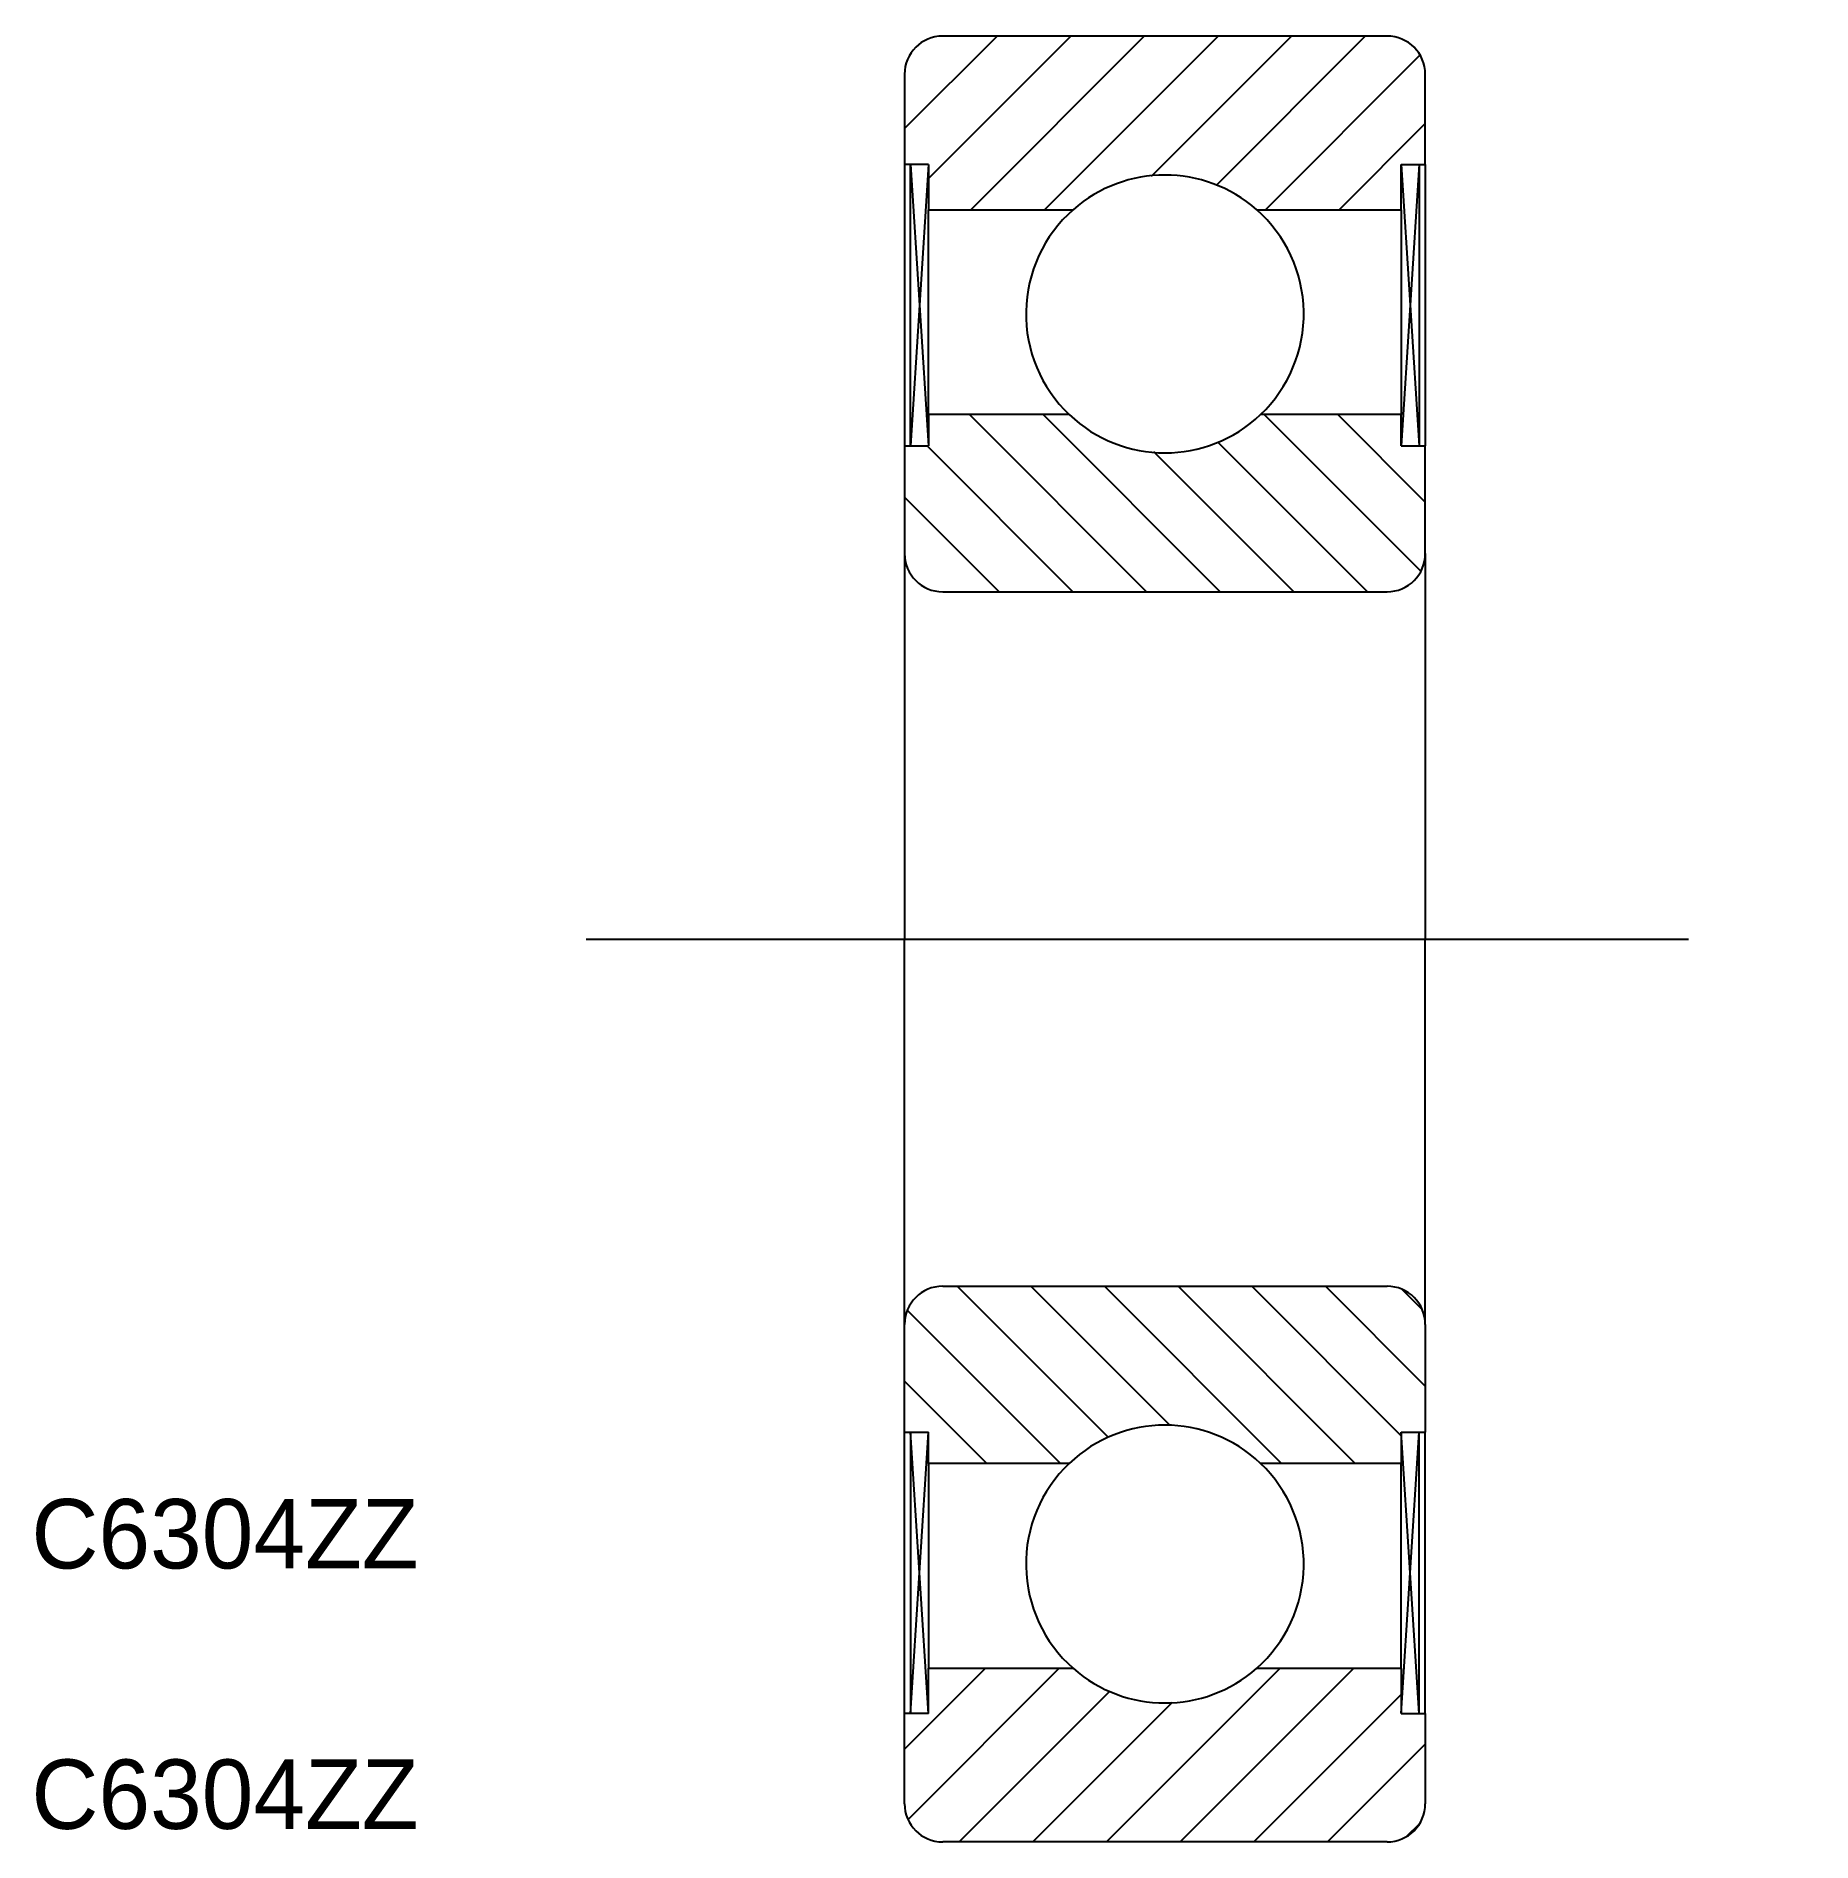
# Model space of a CAD drawing. Extents: x 26.2 to 77.4, y 22.3 to 74.3.
import ezdxf

# ---------------------------------------------------------------- set-up
doc = ezdxf.new("R2010")
doc.units = 0
doc.linetypes.add('CENTER', pattern=[50.8, 31.75, -6.35, 6.35, -6.35])
doc.layers.get('0').update_dxf_attribs({"linetype": 'CONTINUOUS'})
doc.layers.add('CENTER', color=1, linetype='CENTER')

msp = doc.modelspace()

# ---------------------------------------------------------------- linework, layer by layer
at = {"color": 7}
for p, q in [((51.223, 71.589), (53.889, 74.254)), ((51.913, 70.157), (56.01, 74.254)), ((65.123, 74.254), (52.323, 74.254)), ((53.131, 69.254), (58.131, 74.254)), ((55.253, 69.254), (60.253, 74.254)), ((58.339, 70.219), (62.374, 74.254)), ((60.205, 69.963), (64.495, 74.254)), ((61.617, 69.254), (66.069, 73.707)), ((51.223, 73.154), (51.223, 70.554)), ((66.223, 70.554), (66.223, 73.154)), ((63.738, 69.254), (66.223, 71.739)), ((51.223, 70.554), (51.223, 62.454)), ((51.913, 70.554), (51.223, 70.554)), ((51.396, 62.454), (51.396, 70.554)), ((51.396, 70.554), (51.913, 62.454)), ((51.913, 70.554), (51.396, 62.454)), ((51.913, 70.554), (51.913, 69.254)), ((65.533, 70.554), (66.051, 62.454)), ((66.051, 70.554), (65.533, 62.454)), ((65.533, 69.254), (65.533, 70.554)), ((65.533, 70.554), (66.223, 70.554)), ((66.051, 70.554), (66.051, 62.454)), ((66.223, 70.554), (66.223, 62.454)), ((51.913, 69.254), (56.078, 69.254)), ((51.913, 63.354), (51.913, 69.254)), ((61.369, 69.254), (65.533, 69.254)), ((65.533, 69.254), (65.533, 63.354)), ((55.968, 63.354), (51.913, 63.354)), ((51.913, 63.354), (51.913, 62.454)), ((58.194, 58.254), (53.094, 63.354)), ((60.315, 58.254), (55.215, 63.354)), ((65.533, 63.354), (61.478, 63.354)), ((66.091, 58.842), (61.579, 63.354)), ((66.223, 60.831), (63.7, 63.354)), ((65.533, 62.454), (65.533, 63.354)), ((51.223, 62.454), (51.913, 62.454)), ((51.223, 62.454), (51.223, 59.354)), ((56.073, 58.254), (51.873, 62.454)), ((64.558, 58.254), (60.25, 62.562)), ((65.533, 62.454), (66.223, 62.454)), ((66.223, 59.354), (66.223, 62.454)), ((62.437, 58.254), (58.406, 62.284)), ((53.951, 58.254), (51.223, 60.982)), ((51.223, 59.354), (51.223, 48.254)), ((66.223, 59.354), (66.223, 48.254)), ((52.323, 58.254), (65.123, 58.254)), ((51.223, 37.154), (51.223, 48.254)), ((66.223, 37.154), (66.223, 48.254)), ((52.323, 38.254), (65.123, 38.254)), ((57.097, 33.895), (52.738, 38.254)), ((58.874, 34.24), (54.859, 38.254)), ((62.081, 33.154), (56.981, 38.254)), ((64.202, 33.154), (59.102, 38.254)), ((65.533, 33.944), (61.223, 38.254)), ((66.223, 35.375), (63.345, 38.254)), ((66.133, 37.587), (65.556, 38.164)), ((55.717, 33.154), (51.304, 37.566)), ((51.223, 34.054), (51.223, 37.154)), ((66.223, 37.154), (66.223, 34.054)), ((53.595, 33.154), (51.223, 35.526)), ((51.223, 25.954), (51.223, 34.054)), ((51.223, 34.054), (51.913, 34.054)), ((51.396, 34.054), (51.396, 25.954)), ((51.396, 25.954), (51.913, 34.054)), ((51.913, 25.954), (51.396, 34.054)), ((51.913, 33.154), (51.913, 34.054)), ((65.533, 34.054), (65.533, 33.154)), ((65.533, 34.054), (66.223, 34.054)), ((65.533, 25.954), (66.051, 34.054)), ((66.051, 25.954), (65.533, 34.054)), ((66.051, 25.954), (66.051, 34.054)), ((66.223, 25.954), (66.223, 34.054)), ((55.968, 33.154), (51.913, 33.154)), ((51.913, 33.154), (51.913, 27.254)), ((65.533, 33.154), (61.478, 33.154)), ((65.533, 27.254), (65.533, 33.154)), ((51.223, 24.92), (53.558, 27.254)), ((51.325, 22.9), (55.679, 27.254)), ((51.913, 27.254), (56.078, 27.254)), ((51.913, 25.954), (51.913, 27.254)), ((57.043, 22.254), (62.043, 27.254)), ((59.164, 22.254), (64.164, 27.254)), ((61.369, 27.254), (65.533, 27.254)), ((65.533, 27.254), (65.533, 25.954)), ((52.8, 22.254), (57.141, 26.594)), ((54.922, 22.254), (58.942, 26.274)), ((61.286, 22.254), (65.533, 26.502)), ((51.223, 23.354), (51.223, 25.954)), ((51.913, 25.954), (51.223, 25.954)), ((65.533, 25.954), (66.223, 25.954)), ((66.223, 25.954), (66.223, 23.354)), ((63.407, 22.254), (66.223, 25.07)), ((65.69, 22.416), (66.062, 22.787)), ((65.123, 22.254), (52.323, 22.254))]:
    msp.add_line(p, q, dxfattribs=at)
for centre, radius, start, end in [((52.323, 73.154), 1.1, 90, 180), ((65.123, 73.154), 1.1, 0, 90), ((58.723, 66.254), 4, 48.5904, 131.4096), ((58.723, 66.254), 4, 131.4096, 226.4688), ((58.723, 66.254), 4, 313.5312, 48.5904), ((58.723, 66.254), 4, 226.4688, 313.5312), ((52.323, 59.354), 1.1, 180, 270), ((65.123, 59.354), 1.1, 270, 0), ((52.323, 37.154), 1.1, 90, 180), ((65.123, 37.154), 1.1, 0, 90), ((58.723, 30.254), 4, 46.4688, 133.5312), ((58.723, 30.254), 4, 133.5312, 228.5904), ((58.723, 30.254), 4, 311.4096, 46.4688), ((58.723, 30.254), 4, 228.5904, 311.4096), ((52.323, 23.354), 1.1, 180, 270), ((65.123, 23.354), 1.1, 270, 0)]:
    msp.add_arc(centre, radius, start, end, dxfattribs=at)
at = {"layer": 'CENTER', "color": 1, "linetype": 'CENTER'}
msp.add_line((42.052, 48.254), (77.358, 48.254), dxfattribs=at)

# ---------------------------------------------------------------- texts
at = {"color": 7, "linetype": 'CONTINUOUS'}
for p in [(26.076, 30.128), (26.076, 22.628)]:
    msp.add_text('C6304ZZ', height=2, dxfattribs=at).set_placement(p)

doc.saveas('drawing.dxf')
